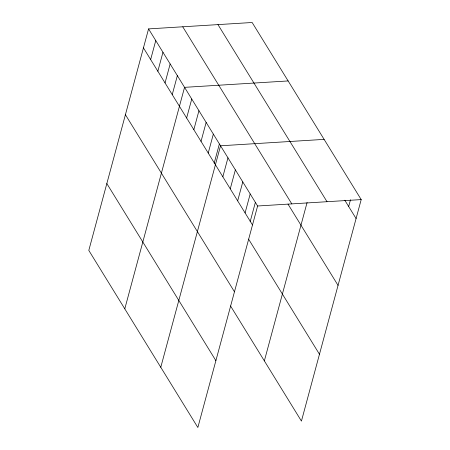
<?xml version="1.0" encoding="UTF-8"?>
<svg xmlns="http://www.w3.org/2000/svg" width="450" height="450" viewBox="0 0 450 450"><rect width="100%" height="100%" fill="white"/><g stroke="black" fill="none" stroke-linecap="round" stroke-linejoin="round"><path stroke-width="0.67" d="M148.567 28.901L88.802 250.403L197.854 427.5L257.614 205.999L148.567 28.901L252.146 22.5L361.198 199.597L301.433 421.099L230.529 305.949M150.649 59.552L155.762 40.59M157.843 71.241L162.962 52.279M165.043 82.929L170.156 63.968M172.237 94.618L177.356 75.656M124.785 308.846L184.551 87.345L288.135 80.944M186.632 117.996L191.751 99.034M193.832 129.684L198.945 110.722M201.026 141.373L206.145 122.411M208.226 153.062L213.339 134.1M214.172 163.26L219.352 144.056M160.774 367.284L220.539 145.789L324.124 139.382M222.84 176.794L227.953 157.832M230.254 188.837L235.373 169.875M237.667 200.874L242.786 181.912M245.087 212.917L250.2 193.956M250.155 221.698L255.336 202.5M264.358 360.883L307.103 202.461M348.666 206.516L350.494 199.744M257.614 205.999L361.198 199.597M344.784 200.211L356.085 218.559M217.969 24.615L327.015 201.713M182.751 26.792L291.797 203.889M288.017 204.143L338.051 285.396M143.449 47.863L252.501 224.961M248.563 239.113L319.466 354.257M125.415 114.705L234.467 291.797M106.836 183.566L215.888 360.664"/></g></svg>
